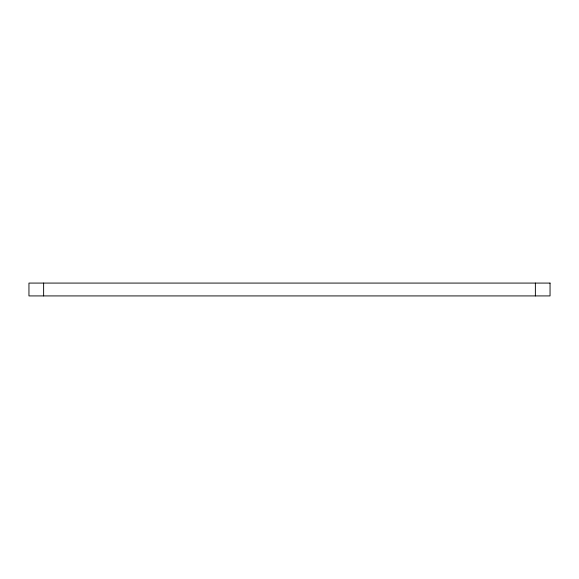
<?xml version="1.0" encoding="UTF-8"?>
<svg xmlns="http://www.w3.org/2000/svg" width="579" height="579" viewBox="0 0 579 579"><rect width="100%" height="100%" fill="white"/><g stroke="black" fill="none" stroke-linecap="round" stroke-linejoin="round"><path stroke-width="0.87" d="M535.372 283.08L535.372 295.92M43.628 283.08L43.628 295.92M550.05 283.08L28.95 283.08L28.95 295.92L550.05 295.92L550.05 283.08"/></g></svg>
